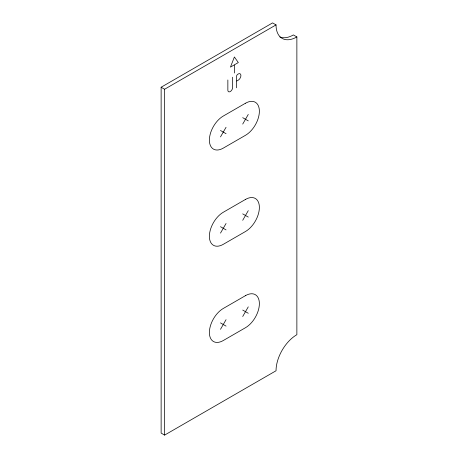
<?xml version="1.0" encoding="UTF-8"?>
<svg xmlns="http://www.w3.org/2000/svg" width="458" height="458" viewBox="0 0 458 458"><rect width="100%" height="100%" fill="white"/><g stroke="black" fill="none" stroke-linecap="round" stroke-linejoin="round"><path stroke-width="0.69" d="M220.493 136.902L226.052 127.284M242.711 124.078L248.265 114.454M220.493 233.111L226.052 223.487M242.711 220.281L248.265 210.663M220.493 329.313L226.052 319.695M242.711 316.489L248.265 306.866M161.13 87.238L272.567 22.9L276.037 24.904A29.455 17.009 -60 0 0 296.87 36.932L296.87 334.689A29.455 17.009 -60 0 0 276.037 370.762L164.605 435.1L161.13 433.096L161.13 87.238L164.605 89.241L276.037 24.904M234.101 64.996L230.448 67.108L234.381 56.975L238.315 62.569L234.381 64.836L234.381 73.005M236.797 81.003L238.229 80.173A3.784 2.187 -60 0 0 240.902 75.536A3.784 2.187 -60 0 0 238.229 73.99L237.822 74.23A1.843 1.065 -60 0 0 236.517 76.48L236.517 87.804M296.87 36.932L293.395 34.928A29.455 17.009 -60 0 1 279.855 36.966M242.711 117.66L248.265 120.872M220.493 130.49L226.052 133.696M242.711 213.869L248.265 217.075M220.493 226.693L226.052 229.905M242.711 310.072L248.265 313.278M220.493 322.901L226.052 326.107M232.658 77.207L232.658 87.398A3.395 1.964 -60 0 1 230.26 91.56A3.395 1.964 -60 0 1 227.855 90.174L227.855 79.978M164.605 89.241L164.605 435.1M245.488 103.233L223.269 116.057A19.637 11.336 -60 0 0 209.386 140.108A19.637 11.336 -60 0 0 223.269 148.129L245.488 135.299A19.637 11.336 -60 0 0 259.377 111.248A19.637 11.336 -60 0 0 245.488 103.233M245.488 199.436L223.269 212.266A19.637 11.336 -60 0 0 209.386 236.317A19.637 11.336 -60 0 0 223.269 244.332L245.488 231.508A19.637 11.336 -60 0 0 259.377 207.457A19.637 11.336 -60 0 0 245.488 199.436M245.488 295.645L223.269 308.469A19.637 11.336 -60 0 0 209.386 332.519A19.637 11.336 -60 0 0 223.269 340.54L245.488 327.71A19.637 11.336 -60 0 0 259.377 303.66A19.637 11.336 -60 0 0 245.488 295.645"/></g></svg>
